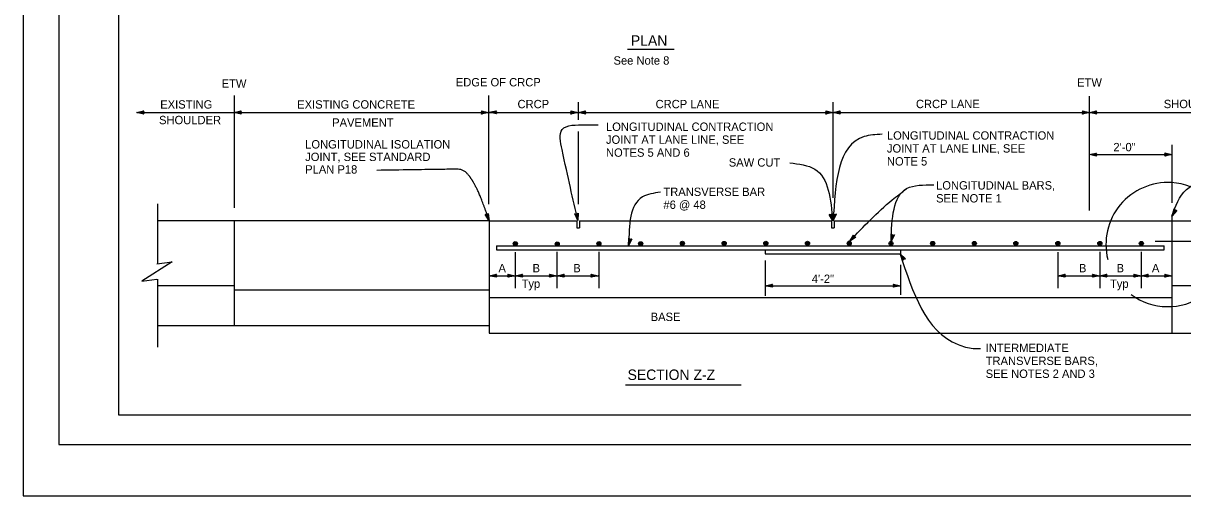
# Model space of a CAD drawing. Extents: x -893 to 867, y -474 to 712.
# Drawn here: x -893 to 79, y -474 to -78 of the extents above; entities that cross this region are included whole.
import ezdxf

# ---------------------------------------------------------------- set-up
doc = ezdxf.new("R2010")
doc.units = 0
for name, color, linetype in [('10 Sheet Format', 7, 'Continuous'), ('57 Undefined', 7, 'Continuous'), ('60 Nongeo Data', 7, 'Continuous')]:
    doc.layers.add(name, color=color, linetype=linetype)

msp = doc.modelspace()

# ---------------------------------------------------------------- linework, layer by layer
at = {"layer": '10 Sheet Format'}
for p, q in [((-863.45, 668.96), (-863.45, -431.04)), ((-813.45, 643.96), (-813.45, -406.04)), ((-813.45, -406.04), (811.55, -406.04)), ((-863.45, -431.04), (836.55, -431.04))]:
    msp.add_line(p, q, dxfattribs=at)
for points in [[(-893.45, -474.04), (866.55, -474.04), (866.55, 711.96), (-893.45, 711.96)], [(-863.45, -431.04), (836.55, -431.04), (836.55, 668.96), (-863.45, 668.96)]]:
    msp.add_lwpolyline(points, close=True, dxfattribs=at)
at = {"layer": '57 Undefined'}
for p, q in [((-386.6, -99.73), (-347.42, -99.73)), ((-388.37, -380.91), (-291.37, -380.91))]:
    msp.add_line(p, q, dxfattribs=at)
at = {"layer": '60 Nongeo Data'}
for p, q in [((-716.47, -138.57), (-716.47, -232.65)), ((-503.07, -138.57), (-503.07, -229.58)), ((-428.03, -144.16), (-428.03, -158.9)), ((-214.29, -144.16), (-214.29, -224.11)), ((0.71, -138.99), (0.71, -234.94)), ((-798.41, -152.62), (-798.41, -152.62)), ((-797.82, -152.66), (33.32, -152.66)), ((-792.41, -151.29), (-792.41, -151.29)), ((-792.41, -153.96), (-792.41, -153.96)), ((-716.74, -152.62), (-716.74, -152.62)), ((-710.74, -151.29), (-710.74, -151.29)), ((-710.74, -153.96), (-710.74, -153.96)), ((-509.08, -151.32), (-509.08, -151.32)), ((-509.08, -153.99), (-509.08, -153.99)), ((-503.08, -152.66), (-503.08, -152.66)), ((-502.52, -152.51), (-502.52, -152.51)), ((-496.52, -151.18), (-496.52, -151.18)), ((-496.52, -153.85), (-496.52, -153.85)), ((-434.03, -151.29), (-434.03, -151.29)), ((-434.03, -153.96), (-434.03, -153.96)), ((-428.03, -152.63), (-428.03, -152.63)), ((-427.95, -152.65), (-427.95, -152.65)), ((-421.95, -151.32), (-421.95, -151.32)), ((-421.95, -153.99), (-421.95, -153.99)), ((-220.26, -151.32), (-220.26, -151.32)), ((-220.26, -153.99), (-220.26, -153.99)), ((-214.32, -152.67), (-214.32, -152.67)), ((-214.26, -152.66), (-214.26, -152.66)), ((-208.32, -151.34), (-208.32, -151.34)), ((-208.32, -154.01), (-208.32, -154.01)), ((-5, -151.32), (-5, -151.32)), ((-5, -153.99), (-5, -153.99)), ((0.8, -152.66), (0.8, -152.66)), ((1, -152.66), (1, -152.66)), ((2, -152.66), (190.13, -152.66)), ((6.57, -151.37), (6.57, -151.37)), ((6.57, -154.04), (6.57, -154.04)), ((6.8, -151.33), (6.8, -151.33)), ((6.8, -154), (6.8, -154)), ((-428.03, -168.49), (-428.03, -229.58)), ((70.05, -179.76), (70.05, -228.42)), ((1.91, -188), (70.05, -188)), ((6.7, -186.68), (6.7, -186.68)), ((6.7, -189.35), (6.7, -189.35)), ((64.02, -186.63), (64.02, -186.63)), ((64.02, -189.3), (64.02, -189.3)), ((70.02, -187.97), (70.02, -187.97)), ((-780.94, -229.15), (-780.94, -279.52)), ((-505.92, -238.24), (-505.92, -238.24)), ((-503.4, -237.34), (-503.4, -237.34)), ((-430.69, -237.71), (-430.69, -237.71)), ((-428.08, -237.16), (-428.08, -237.16)), ((-217.57, -238.18), (-217.57, -238.18)), ((-215.01, -237.4), (-215.01, -237.4)), ((-214.02, -237.36), (-214.02, -237.36)), ((-211.43, -238.01), (-211.43, -238.01)), ((70, -239.65), (70, -337.7)), ((70.11, -239.46), (70.11, -239.46)), ((71.81, -233.55), (71.81, -233.55)), ((74.16, -234.83), (74.16, -234.83)), ((-502.64, -243.49), (-780.78, -243.49)), ((-716.46, -243.3), (-716.46, -331.28)), ((-502.65, -243.44), (-502.65, -243.44)), ((-502.64, -243.51), (-502.64, -301.36)), ((-502.64, -243.51), (-429.2, -243.51)), ((-429.2, -243.51), (-429.2, -249.41)), ((-429.2, -249.41), (-426.99, -249.41)), ((-428.15, -243.3), (-428.15, -243.3)), ((-426.99, -243.51), (-426.99, -249.41)), ((-426.99, -243.51), (-215.41, -243.51)), ((-215.41, -243.51), (-215.41, -249.51)), ((-215.41, -249.51), (-213.2, -249.51)), ((-214.53, -243.53), (-214.53, -243.53)), ((-214.18, -243.51), (-214.18, -243.51)), ((-213.2, -243.51), (-213.2, -249.51)), ((-213.2, -243.51), (190, -243.51)), ((-385.55, -258.11), (-385.55, -258.11)), ((-382.96, -258.76), (-382.96, -258.76)), ((-200.25, -260.63), (-200.25, -260.63)), ((-197, -255.41), (-197, -255.41)), ((-195.09, -257.27), (-195.09, -257.27)), ((-165.58, -260.68), (-165.58, -260.68)), ((-165.39, -254.53), (-165.39, -254.53)), ((-162.81, -255.19), (-162.81, -255.19)), ((56.01, -260.5), (236.87, -260.5)), ((-496.44, -264.51), (-496.44, -267.7)), ((-496.44, -264.51), (63.54, -264.51)), ((-496.44, -267.7), (63.54, -267.7)), ((-480.89, -269.79), (-480.89, -300.04)), ((-445.9, -269.43), (-445.9, -300.04)), ((-410.63, -269.43), (-410.63, -300.04)), ((-385.72, -264.25), (-385.72, -264.25)), ((-271.03, -267.91), (-157.58, -267.91)), ((-271.03, -267.91), (-271.03, -271.08)), ((-271.03, -271.08), (-157.58, -271.08)), ((-157.58, -267.91), (-157.58, -271.08)), ((-25.7, -269.79), (-25.7, -300.04)), ((9.55, -269.43), (9.55, -300.04)), ((44.11, -269.43), (44.11, -300.04)), ((63.54, -267.7), (63.54, -264.51)), ((-271.03, -276.8), (-271.03, -306.34)), ((-157.58, -280.46), (-157.58, -305.61)), ((-502.66, -289.5), (-410.63, -289.5)), ((-502.53, -289.5), (-502.53, -289.5)), ((-496.53, -288.17), (-496.53, -288.17)), ((-496.53, -290.84), (-496.53, -290.84)), ((-486.84, -288.2), (-486.84, -288.2)), ((-486.84, -290.87), (-486.84, -290.87)), ((-480.84, -289.54), (-480.84, -289.54)), ((-480.72, -289.5), (-480.72, -289.5)), ((-474.72, -288.17), (-474.72, -288.17)), ((-474.72, -290.84), (-474.72, -290.84)), ((-451.93, -288.2), (-451.93, -288.2)), ((-451.93, -290.87), (-451.93, -290.87)), ((-445.93, -289.54), (-445.93, -289.54)), ((-445.79, -289.5), (-445.79, -289.5)), ((-439.79, -288.17), (-439.79, -288.17)), ((-439.79, -290.84), (-439.79, -290.84)), ((-417.2, -288.2), (-417.2, -288.2)), ((-417.2, -290.87), (-417.2, -290.87)), ((-411.2, -289.54), (-411.2, -289.54)), ((-25.7, -289.5), (70, -289.5)), ((-25.58, -289.5), (-25.58, -289.5)), ((-19.58, -288.17), (-19.58, -288.17)), ((-19.58, -290.84), (-19.58, -290.84)), ((3.34, -288.2), (3.34, -288.2)), ((3.34, -290.87), (3.34, -290.87)), ((9.34, -289.54), (9.34, -289.54)), ((9.41, -289.5), (9.41, -289.5)), ((15.41, -288.17), (15.41, -288.17)), ((15.41, -290.84), (15.41, -290.84)), ((38.13, -288.2), (38.13, -288.2)), ((38.13, -290.87), (38.13, -290.87)), ((44.11, -289.5), (44.11, -289.5)), ((44.13, -289.54), (44.13, -289.54)), ((50.11, -288.17), (50.11, -288.17)), ((50.11, -290.84), (50.11, -290.84)), ((63.98, -288.2), (63.98, -288.2)), ((63.98, -290.87), (63.98, -290.87)), ((69.98, -289.54), (69.98, -289.54)), ((-780.94, -292.32), (-780.94, -349.31)), ((-780.94, -297.8), (-716.46, -297.8)), ((-716.46, -301.36), (-502.64, -301.36)), ((-502.64, -301.36), (-502.64, -337.7)), ((-271.05, -297.92), (-271.05, -297.92)), ((-271.03, -297.94), (-157.58, -297.94)), ((-265.05, -296.59), (-265.05, -296.59)), ((-265.05, -299.26), (-265.05, -299.26)), ((-163.62, -296.58), (-163.62, -296.58)), ((-163.62, -299.25), (-163.62, -299.25)), ((-157.62, -297.92), (-157.62, -297.92)), ((70, -297.67), (190, -297.67)), ((-502.64, -307.7), (70, -307.7)), ((-780.94, -331.28), (-502.64, -331.28)), ((-502.64, -337.7), (190, -337.7))]:
    msp.add_line(p, q, dxfattribs=at)
for points in [[(-792.41, -153.96), (-798.41, -152.62), (-792.41, -151.29), (-792.63, -151.64), (-797.02, -152.62), (-792.63, -153.6), (-792.84, -153.25), (-795.65, -152.62), (-792.84, -152), (-793.05, -152.35), (-794.27, -152.62), (-793.05, -152.9), (-793.21, -152.62), (-792.41, -151.29), (-793.21, -152.62)], [(-710.74, -153.96), (-716.74, -152.62), (-710.74, -151.29), (-710.96, -151.64), (-715.35, -152.62), (-710.96, -153.6), (-711.17, -153.25), (-713.98, -152.62), (-711.17, -152), (-711.38, -152.35), (-712.6, -152.62), (-711.38, -152.9), (-711.54, -152.62), (-710.74, -151.29), (-711.54, -152.62)], [(-509.08, -151.32), (-503.08, -152.66), (-509.08, -154), (-508.86, -153.64), (-504.47, -152.67), (-508.86, -151.68), (-508.65, -152.03), (-505.84, -152.66), (-508.65, -153.29), (-508.44, -152.93), (-507.22, -152.66), (-508.44, -152.39), (-508.28, -152.66), (-509.08, -154), (-508.28, -152.66)], [(-496.52, -153.85), (-502.52, -152.51), (-496.52, -151.18), (-496.73, -151.54), (-501.13, -152.51), (-496.73, -153.5), (-496.94, -153.14), (-499.75, -152.51), (-496.94, -151.89), (-497.16, -152.24), (-498.37, -152.51), (-497.15, -152.79), (-497.32, -152.51), (-496.52, -151.18), (-497.32, -152.51)], [(-434.03, -151.29), (-428.03, -152.63), (-434.03, -153.96), (-433.82, -153.61), (-429.42, -152.63), (-433.82, -151.65), (-433.61, -152), (-430.8, -152.63), (-433.61, -153.25), (-433.39, -152.9), (-432.18, -152.63), (-433.4, -152.36), (-433.23, -152.63), (-434.03, -153.96), (-433.23, -152.63)], [(-421.95, -153.99), (-427.95, -152.65), (-421.95, -151.32), (-422.16, -151.68), (-426.56, -152.65), (-422.16, -153.64), (-422.37, -153.28), (-425.18, -152.65), (-422.37, -152.03), (-422.59, -152.39), (-423.8, -152.66), (-422.58, -152.93), (-422.75, -152.65), (-421.95, -151.32), (-422.75, -152.65)], [(-220.26, -151.32), (-214.26, -152.66), (-220.26, -154), (-220.04, -153.64), (-215.65, -152.67), (-220.04, -151.68), (-219.83, -152.03), (-217.02, -152.66), (-219.83, -153.29), (-219.62, -152.93), (-218.4, -152.66), (-219.62, -152.39), (-219.46, -152.66), (-220.26, -154), (-219.46, -152.66)], [(-208.32, -154.01), (-214.32, -152.67), (-208.32, -151.34), (-208.54, -151.69), (-212.93, -152.66), (-208.54, -153.65), (-208.75, -153.3), (-211.56, -152.67), (-208.75, -152.05), (-208.96, -152.4), (-210.18, -152.67), (-208.96, -152.94), (-209.12, -152.67), (-208.32, -151.34), (-209.12, -152.67)], [(-5, -151.32), (1, -152.66), (-5, -153.99), (-4.79, -153.63), (-0.39, -152.66), (-4.79, -151.67), (-4.58, -152.03), (-1.76, -152.66), (-4.57, -153.28), (-4.36, -152.92), (-3.14, -152.65), (-4.36, -152.38), (-4.2, -152.66), (-5, -153.99), (-4.2, -152.66)], [(6.8, -154), (0.8, -152.66), (6.8, -151.33), (6.58, -151.69), (2.19, -152.66), (6.59, -153.65), (6.37, -153.29), (3.56, -152.66), (6.37, -152.04), (6.16, -152.39), (4.94, -152.66), (6.16, -152.94), (6, -152.66), (6.8, -151.33), (6, -152.66)], [(64.02, -186.63), (70.02, -187.97), (64.02, -189.3), (64.23, -188.94), (68.63, -187.97), (64.23, -186.98), (64.44, -187.34), (67.26, -187.97), (64.44, -188.59), (64.66, -188.23), (65.87, -187.96), (64.65, -187.69), (64.82, -187.97), (64.02, -189.3), (64.82, -187.97)], [(-503.4, -237.34), (-502.65, -243.44), (-505.92, -238.24), (-505.51, -238.32), (-503.12, -242.13), (-503.67, -237.66), (-503.93, -237.98), (-503.58, -240.84), (-505.11, -238.4), (-504.7, -238.48), (-504.04, -239.54), (-504.19, -238.29), (-504.4, -238.54), (-505.92, -238.24), (-504.4, -238.54)], [(-428.08, -237.16), (-428.15, -243.3), (-430.69, -237.71), (-430.3, -237.84), (-428.44, -241.94), (-428.38, -237.44), (-428.69, -237.72), (-428.72, -240.6), (-429.91, -237.98), (-429.52, -238.11), (-429.01, -239.25), (-428.99, -238), (-429.23, -238.21), (-430.69, -237.71), (-429.23, -238.21)], [(-215.01, -237.4), (-214.53, -243.53), (-217.57, -238.18), (-217.16, -238.28), (-214.94, -242.2), (-215.29, -237.7), (-215.57, -238.01), (-215.34, -240.88), (-216.76, -238.38), (-216.36, -238.48), (-215.75, -239.56), (-215.84, -238.32), (-216.06, -238.56), (-217.57, -238.18), (-216.06, -238.56)], [(-214.02, -237.36), (-214.18, -243.51), (-211.43, -238.01), (-211.83, -238.13), (-213.84, -242.16), (-213.73, -237.65), (-213.44, -237.95), (-213.51, -240.83), (-212.22, -238.25), (-212.62, -238.37), (-213.18, -239.49), (-213.14, -238.24), (-212.92, -238.46), (-211.43, -238.01), (-212.92, -238.46)], [(74.16, -234.83), (70.11, -239.46), (71.81, -233.55), (72.02, -233.91), (70.77, -238.23), (73.74, -234.85), (73.33, -234.86), (71.43, -237.03), (72.23, -234.27), (72.44, -234.62), (72.1, -235.82), (72.92, -234.88), (72.6, -234.89), (71.81, -233.55), (72.6, -234.89)], [(-382.96, -258.76), (-385.72, -264.25), (-385.55, -258.11), (-385.26, -258.4), (-385.39, -262.9), (-383.36, -258.88), (-383.75, -259), (-385.05, -261.57), (-384.97, -258.69), (-384.68, -258.99), (-384.71, -260.23), (-384.15, -259.12), (-384.46, -259.21), (-385.55, -258.11), (-384.46, -259.21)], [(-195.09, -257.27), (-200.25, -260.63), (-197, -255.41), (-196.9, -255.81), (-199.28, -259.63), (-195.5, -257.18), (-195.9, -257.08), (-198.31, -258.66), (-196.8, -256.21), (-196.69, -256.61), (-197.35, -257.67), (-196.3, -256.99), (-196.61, -256.91), (-197, -255.41), (-196.61, -256.91)], [(-162.81, -255.19), (-165.58, -260.68), (-165.4, -254.53), (-165.1, -254.83), (-165.24, -259.33), (-163.2, -255.31), (-163.6, -255.43), (-164.9, -258), (-164.81, -255.12), (-164.52, -255.41), (-164.56, -256.66), (-163.99, -255.54), (-164.3, -255.64), (-165.4, -254.53), (-164.3, -255.64)], [(-155.77, -276.76), (-157.85, -271.08), (-153.56, -275.35), (-153.97, -275.36), (-157.11, -272.23), (-155.59, -276.4), (-155.41, -276.03), (-156.38, -273.37), (-154.37, -275.37), (-154.78, -275.38), (-155.65, -274.51), (-155.23, -275.67), (-155.09, -275.39), (-153.56, -275.35), (-155.09, -275.39)], [(-496.53, -290.84), (-502.53, -289.5), (-496.53, -288.17), (-496.74, -288.53), (-501.14, -289.5), (-496.74, -290.49), (-496.95, -290.13), (-499.76, -289.51), (-496.95, -288.88), (-497.17, -289.24), (-498.38, -289.51), (-497.16, -289.78), (-497.33, -289.5), (-496.53, -288.17), (-497.33, -289.5)], [(-486.84, -288.2), (-480.84, -289.54), (-486.84, -290.87), (-486.63, -290.52), (-482.23, -289.55), (-486.63, -288.56), (-486.41, -288.91), (-483.6, -289.54), (-486.41, -290.16), (-486.2, -289.81), (-484.98, -289.54), (-486.2, -289.27), (-486.04, -289.54), (-486.84, -290.87), (-486.04, -289.54)], [(-474.72, -290.84), (-480.72, -289.5), (-474.72, -288.17), (-474.93, -288.53), (-479.33, -289.5), (-474.93, -290.49), (-475.14, -290.13), (-477.95, -289.51), (-475.14, -288.88), (-475.36, -289.24), (-476.57, -289.51), (-475.35, -289.78), (-475.52, -289.5), (-474.72, -288.17), (-475.52, -289.5)], [(-451.93, -288.2), (-445.93, -289.54), (-451.93, -290.87), (-451.72, -290.52), (-447.32, -289.55), (-451.72, -288.56), (-451.5, -288.91), (-448.69, -289.54), (-451.5, -290.16), (-451.29, -289.81), (-450.07, -289.54), (-451.29, -289.27), (-451.13, -289.54), (-451.93, -290.87), (-451.13, -289.54)], [(-439.79, -290.84), (-445.79, -289.5), (-439.79, -288.17), (-440.01, -288.53), (-444.4, -289.5), (-440, -290.49), (-440.22, -290.13), (-443.03, -289.51), (-440.22, -288.88), (-440.43, -289.24), (-441.65, -289.51), (-440.43, -289.78), (-440.59, -289.5), (-439.79, -288.17), (-440.59, -289.5)], [(-417.2, -288.2), (-411.2, -289.54), (-417.2, -290.87), (-416.98, -290.52), (-412.59, -289.55), (-416.98, -288.56), (-416.77, -288.91), (-413.96, -289.54), (-416.77, -290.16), (-416.56, -289.81), (-415.34, -289.54), (-416.56, -289.27), (-416.4, -289.54), (-417.2, -290.87), (-416.4, -289.54)], [(-19.58, -290.84), (-25.58, -289.5), (-19.58, -288.17), (-19.79, -288.53), (-24.19, -289.5), (-19.79, -290.49), (-20, -290.13), (-22.82, -289.51), (-20, -288.88), (-20.22, -289.24), (-21.43, -289.51), (-20.21, -289.78), (-20.38, -289.5), (-19.58, -288.17), (-20.38, -289.5)], [(3.34, -288.2), (9.34, -289.54), (3.34, -290.87), (3.55, -290.52), (7.95, -289.55), (3.55, -288.56), (3.76, -288.91), (6.58, -289.54), (3.77, -290.16), (3.98, -289.81), (5.2, -289.54), (3.98, -289.27), (4.14, -289.54), (3.34, -290.87), (4.14, -289.54)], [(15.41, -290.84), (9.41, -289.5), (15.41, -288.17), (15.2, -288.53), (10.8, -289.5), (15.2, -290.49), (14.99, -290.13), (12.17, -289.51), (14.99, -288.88), (14.77, -289.24), (13.56, -289.51), (14.78, -289.78), (14.61, -289.5), (15.41, -288.17), (14.61, -289.5)], [(38.13, -288.2), (44.13, -289.54), (38.13, -290.87), (38.34, -290.52), (42.74, -289.55), (38.34, -288.56), (38.56, -288.91), (41.37, -289.54), (38.56, -290.16), (38.77, -289.81), (39.99, -289.54), (38.77, -289.27), (38.93, -289.54), (38.13, -290.87), (38.93, -289.54)], [(50.11, -290.84), (44.11, -289.5), (50.11, -288.17), (49.9, -288.53), (45.5, -289.5), (49.9, -290.49), (49.69, -290.13), (46.87, -289.51), (49.69, -288.88), (49.47, -289.24), (48.26, -289.51), (49.48, -289.78), (49.31, -289.5), (50.11, -288.17), (49.31, -289.5)], [(63.98, -288.2), (69.98, -289.54), (63.97, -290.87), (64.19, -290.52), (68.58, -289.55), (64.19, -288.56), (64.4, -288.91), (67.21, -289.54), (64.4, -290.16), (64.62, -289.81), (65.83, -289.54), (64.61, -289.27), (64.78, -289.54), (63.97, -290.87), (64.78, -289.54)], [(-265.05, -299.26), (-271.05, -297.92), (-265.05, -296.59), (-265.26, -296.94), (-269.65, -297.91), (-265.26, -298.9), (-265.47, -298.55), (-268.28, -297.92), (-265.47, -297.3), (-265.69, -297.65), (-266.9, -297.92), (-265.68, -298.19), (-265.85, -297.92), (-265.05, -296.59), (-265.85, -297.92)], [(-163.62, -296.58), (-157.62, -297.92), (-163.62, -299.25), (-163.41, -298.9), (-159.01, -297.93), (-163.41, -296.94), (-163.2, -297.29), (-160.38, -297.92), (-163.19, -298.54), (-162.98, -298.19), (-161.76, -297.92), (-162.98, -297.65), (-162.82, -297.92), (-163.62, -299.25), (-162.82, -297.92)]]:
    msp.add_lwpolyline(points, close=True, dxfattribs=at)
for points in [[(1.91, -187.75), (6.7, -186.68), (6.49, -187.04), (2.09, -188.01), (6.49, -189), (6.28, -188.64), (3.47, -188.01), (6.28, -187.39), (6.06, -187.75), (4.85, -188.02), (6.07, -188.29), (5.9, -188.01), (6.7, -186.68), (5.9, -188.01), (6.7, -189.35), (1.91, -188.28)], [(1.91, -188.28), (1.91, -187.75)], [(-781.27, -279.57), (-768.47, -277.97), (-794.07, -293.97), (-781.27, -292.37)]]:
    msp.add_lwpolyline(points, dxfattribs=at)
for centre, radius in [((-480.71, -262.61), 1.72), ((-480.71, -262.61), 1.29), ((-480.71, -262.61), 0.86), ((-480.71, -262.61), 0.43), ((-445.53, -262.88), 1.72), ((-445.53, -262.88), 1.29), ((-445.53, -262.88), 0.86), ((-445.53, -262.88), 0.43), ((-410.58, -262.67), 1.72), ((-410.58, -262.67), 1.29), ((-410.58, -262.67), 0.86), ((-410.58, -262.67), 0.43), ((-375.61, -262.71), 1.72), ((-375.61, -262.71), 1.29), ((-375.61, -262.71), 0.86), ((-375.61, -262.71), 0.43), ((-340.55, -262.39), 1.72), ((-340.55, -262.39), 1.29), ((-340.55, -262.39), 0.86), ((-340.55, -262.39), 0.43), ((-305.57, -262.47), 1.72), ((-305.57, -262.47), 1.29), ((-305.57, -262.47), 0.86), ((-305.57, -262.47), 0.43), ((-270.57, -262.41), 1.72), ((-270.57, -262.41), 1.29), ((-270.57, -262.41), 0.86), ((-270.57, -262.41), 0.43), ((-235.63, -262.39), 1.72), ((-235.63, -262.39), 1.29), ((-235.63, -262.39), 0.86), ((-235.63, -262.39), 0.43), ((-200.62, -262.29), 1.72), ((-200.62, -262.29), 1.29), ((-200.62, -262.29), 0.86), ((-200.62, -262.29), 0.43), ((-165.62, -262.53), 1.72), ((-165.62, -262.53), 1.29), ((-165.62, -262.53), 0.86), ((-165.62, -262.53), 0.43), ((-130.62, -262.46), 1.72), ((-130.62, -262.46), 1.29), ((-130.62, -262.46), 0.86), ((-130.62, -262.46), 0.43), ((-95.67, -262.49), 1.72), ((-95.67, -262.49), 1.29), ((-95.67, -262.49), 0.86), ((-95.67, -262.49), 0.43), ((-60.89, -262.49), 1.72), ((-60.89, -262.49), 1.72), ((-60.89, -262.49), 1.29), ((-60.89, -262.49), 1.29), ((-60.89, -262.49), 0.86), ((-60.89, -262.49), 0.86), ((-60.89, -262.49), 0.43), ((-60.89, -262.49), 0.43), ((-25.64, -262.49), 1.72), ((-25.64, -262.49), 1.29), ((-25.64, -262.49), 0.86), ((-25.64, -262.49), 0.43), ((9.59, -262.49), 1.72), ((9.59, -262.49), 1.29), ((9.59, -262.49), 0.86), ((9.59, -262.49), 0.43), ((44.34, -262.49), 1.72), ((44.34, -262.49), 1.29), ((44.34, -262.49), 0.86), ((44.34, -262.49), 0.43)]:
    msp.add_circle(centre, radius, dxfattribs=at)
for start, end in [(86.75584, 193.8706), (233.58306, 86.75584)]:
    msp.add_arc((66.66, -263.42), 52.01, start, end, dxfattribs=at)
for points in [[(-428.14, -243.28), (-441.45, -183.85), (-441.45, -166.96), (-422.14, -163.1), (-411.28, -163.1)], [(-173.11, -170.89), (-188.19, -172.95), (-214.17, -243.59)], [(-250.51, -194.94), (-229.59, -200.16), (-214.48, -243.61)], [(-165.54, -260.67), (-152.47, -216.46), (-129.65, -213.37)], [(69.97, -239.51), (82.21, -217.28), (103.59, -208.86), (110.33, -208.86)], [(-359.01, -219.42), (-374.04, -223.5), (-385.5, -264)], [(-200.01, -260.44), (-164.59, -225.97), (-152.86, -216.82)], [(-157.92, -271.49), (-109.38, -347.27), (-96.62, -350.43), (-90.64, -350.43)]]:
    msp.add_spline(points, degree=3, dxfattribs=at)
msp.add_open_spline([(-502.67, -243.42), (-508.68, -225.17), (-517.1, -208.33), (-524.23, -200.23), (-533.95, -200.23), (-596.94, -201.19)], degree=2, dxfattribs=at)

# ---------------------------------------------------------------- texts
at = {"layer": '57 Undefined'}
for s, p in [('LONGITUDINAL ISOLATION', (-656.94, -182.88)), ('JOINT, SEE STANDARD', (-656.94, -193.38)), ('PLAN P18', (-656.94, -203.88)), ('4\'-2"', (-232.04, -295.59)), ('BASE', (-367.16, -327.49))]:
    msp.add_text(s, height=7, dxfattribs=at).set_placement(p)
at = {"layer": '60 Nongeo Data'}
for s, height, p in [('PLAN', 8.75, (-383.77, -96.72)), ('See Note 8', 7, (-398.33, -112.56)), ('ETW', 7, (-727.01, -131.89)), ('EDGE OF CRCP', 7, (-530.62, -130.82)), ('ETW', 7, (-9.5, -131.03)), ('EXISTING', 7, (-778.52, -149.42)), ('EXISTING CONCRETE', 7, (-663.64, -149.42)), ('CRCP', 7, (-478.85, -149.13)), ('CRCP LANE', 7, (-363.07, -149.13)), ('CRCP LANE', 7, (-144.7, -149.04)), ('SHOULDER', 7, (63.16, -149.04)), ('SHOULDER', 7, (-779.51, -162.51)), ('PAVEMENT', 7, (-634.31, -164.6)), ('LONGITUDINAL CONTRACTION', 7, (-404.66, -168.12)), ('JOINT AT LANE LINE, SEE', 7, (-404.66, -178.96)), ('LONGITUDINAL CONTRACTION', 7, (-169.03, -175.46)), ('NOTES 5 AND 6', 7, (-404.66, -189.8)), ('JOINT AT LANE LINE, SEE', 7, (-169.03, -186.3)), ('2\'-0"', 7, (20.92, -185.21)), ('SAW CUT', 7, (-301.65, -198.06)), ('NOTE 5', 7, (-169.03, -197.14)), ('LONGITUDINAL BARS,', 7, (-127.79, -217.28)), ('TRANSVERSE BAR', 7, (-356.49, -222.67)), ('SEE NOTE 1', 7, (-127.79, -228.12)), ('#6 @ 48', 7, (-356.49, -233.51)), ('A', 7, (-494.85, -286.63)), ('B', 7, (-466.25, -286.68)), ('B', 7, (-432.08, -286.68)), ('B', 7, (-7.96, -286.68)), ('B', 7, (23.62, -286.68)), ('A', 7, (53.24, -286.63)), ('Typ', 7, (-475.42, -299.71)), ('Typ', 7, (18.06, -299.71)), ('INTERMEDIATE', 7, (-86.2, -353.52)), ('TRANSVERSE BARS,', 7, (-86.2, -364.36)), ('SECTION Z-Z', 8.75, (-386.55, -376.91)), ('SEE NOTES 2 AND 3', 7, (-86.2, -375.2))]:
    msp.add_text(s, height=height, dxfattribs=at).set_placement(p)

doc.saveas('drawing.dxf')
